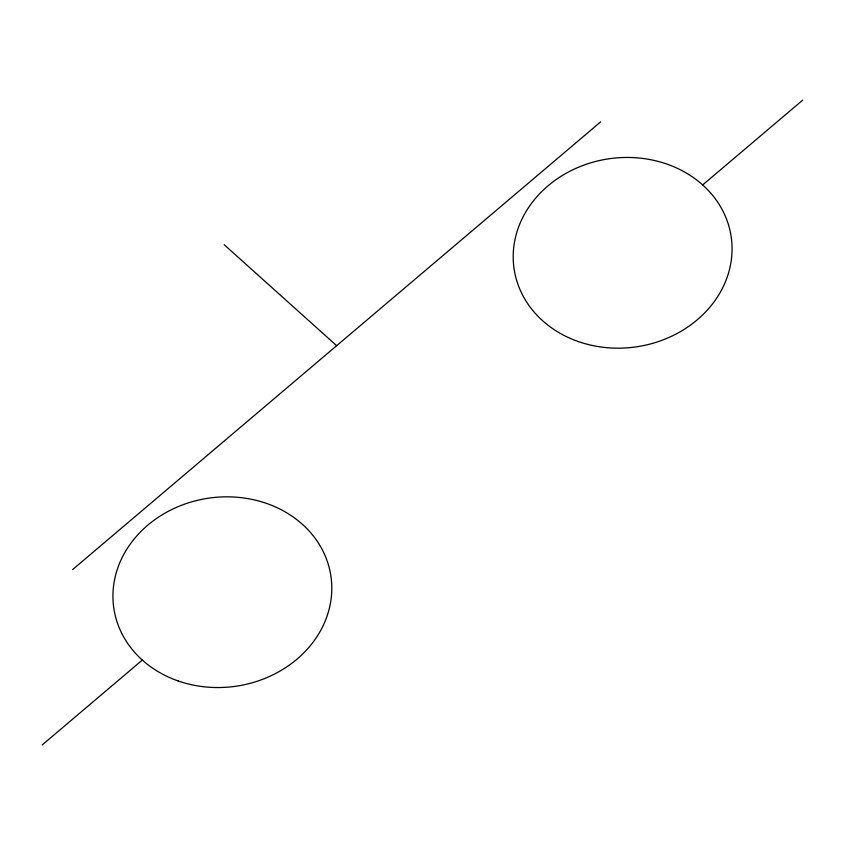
<?xml version="1.0" encoding="UTF-8"?>
<svg xmlns="http://www.w3.org/2000/svg" width="845" height="845" viewBox="0 0 845 845"><rect width="100%" height="100%" fill="white"/><g stroke="black" fill="none" stroke-linecap="round" stroke-linejoin="round"><path stroke-width="1.27" d="M72.617 569.572L600.711 121.807M42.25 744.91L142.319 660.061M702.681 184.939L802.75 100.09M224.189 244.712L336.659 345.689M178.158 680.954A109.734 95.031 -8.4 0 0 331.166 578.001A109.734 95.031 -8.4 0 0 157.783 517.615A109.734 95.031 -8.4 0 0 178.158 680.954M578.413 341.581A109.734 95.031 -8.4 0 0 731.432 238.617A109.734 95.031 -8.4 0 0 558.049 178.242A109.734 95.031 -8.4 0 0 578.413 341.581"/></g></svg>
